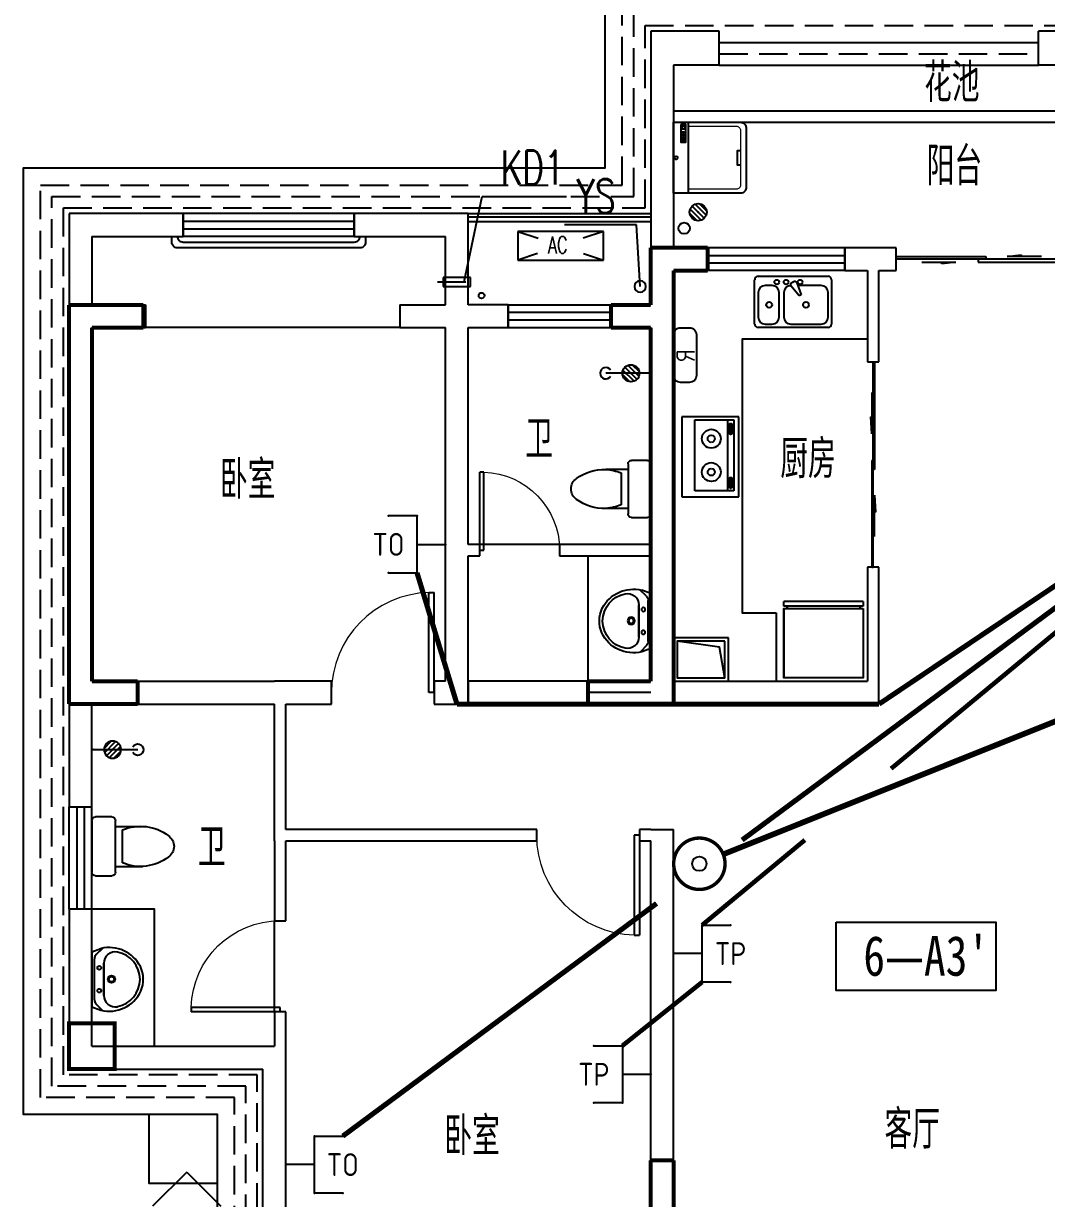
# Model space of a CAD drawing. Extents: x -993182 to -819982, y 169304 to 600104.
# Drawn here: x -863348 to -854380, y 336799 to 347101 of the extents above; entities that cross this region are included whole.
import ezdxf
from ezdxf.enums import TextEntityAlignment as Align

# ---------------------------------------------------------------- set-up
doc = ezdxf.new("R2010")
doc.units = 0
doc.header["$LTSCALE"] = 1000
doc.header["$MEASUREMENT"] = 0
doc.linetypes.add('DASH', pattern=[0.35, 0.25, -0.1])
for name, color, linetype in [('DIM_ELEV', 3, 'Continuous'), ('DIM_LEAD', 3, 'Continuous'), ('EQUIP-安防', 3, 'Continuous'), ('EQUIP-通讯', 3, 'Continuous'), ('kan', 146, 'Continuous'), ('KTIAO', 124, 'Continuous'), ('PUB_TEXT', 7, 'Continuous'), ('VPIPE-污水', 2, 'Continuous'), ('WALL', 4, 'Continuous'), ('WINDOW', 2, 'Continuous'), ('WIRE-信号', 4, 'TG_S'), ('WIRE-网络', 6, 'TG_TD'), ('WIRE-通讯', 4, 'TG_TP'), ('冷凝水管', 6, 'Continuous'), ('家具', 187, 'Continuous'), ('屋面', 139, 'Continuous'), ('平面看线', 144, 'Continuous'), ('文字2', 7, 'Continuous'), ('栏杆', 169, 'Continuous'), ('空调、空调洞', 66, 'Continuous'), ('面层', 215, 'Continuous')]:
    doc.layers.add(name, color=color, linetype=linetype)
doc.layers.add('RENDERING', color=125, linetype='Continuous', lineweight=13)
doc.layers.add('洁、厨具', color=8, linetype='Continuous', lineweight=9)
doc.styles.add('-宋体', font='', dxfattribs={"width": 0.8})
doc.styles.add('_ROMANC', font='romanc__.ttf', dxfattribs={"width": 0.700005})
doc.styles.add('_SIMPLEX', font='SIMPLEX.shx', dxfattribs={"width": 0.75})
doc.styles.add('_TCH_DIM', font='SIMPLEX', dxfattribs={"bigfont": 'GBCBIG'})
doc.styles.add('_TEL_ATTDEF', font='GBENOR', dxfattribs={"width": 0.8, "height": 3, "bigfont": 'GBCBIG'})
doc.styles.add('_TEL_DIM', font='ICED', dxfattribs={"width": 0.8, "height": 3.5, "bigfont": 'BZHZ'})
doc.styles.add('DIM_FONT', font='simplex_.ttf', dxfattribs={"width": 0.7, "bigfont": 'GBCBIG'})
doc.styles.get("Standard").update_dxf_attribs({"font": 'gbenor.shx', "bigfont": 'gbcbig.shx'})
doc.styles.add('TG_LINETYPE', font='ICED', dxfattribs={"width": 0.8, "height": 2, "bigfont": 'BZHZ'})
doc.styles.get('-宋体').set_extended_font_data('SimSun')
doc.linetypes.add('TG_S', pattern='A,1,-0.3,["S",TG_LINETYPE,S=0.1,R=0,X=-0.23,Y=-0.1],0', length=1.3)
doc.linetypes.add('TG_TD', pattern='A,1,-0.45,["TD",TG_LINETYPE,S=0.1,R=0,X=-0.38,Y=-0.1],0', length=1.45)
doc.linetypes.add('TG_TD+TV', pattern='A,1,-0.9,["TD+TV",TG_LINETYPE,S=0.1,R=0,X=-0.82,Y=-0.1],0', length=1.9)
doc.linetypes.add('TG_TP', pattern='A,1,-0.45,["TP",TG_LINETYPE,S=0.1,R=0,X=-0.38,Y=-0.1],0', length=1.45)
doc.linetypes.add('TG_WS', pattern='A,1,-0.45,["WS",TG_LINETYPE,S=0.1,R=0,X=-0.38,Y=-0.1],0', length=1.45)

# ---------------------------------------------------------------- blocks, each defined once
blk = doc.blocks.new('ASDGFSDFGGDF')
at = {"layer": '家具'}
for p, q in [((695, -609), (695, 0)), ((695, -609), (695, 0)), ((28, -629), (28, -609)), ((695, -609), (666, -609)), ((666, -609), (666, -629)), ((0, -670), (0, -629)), ((0, -629), (28, -629)), ((0, -670), (695, -670)), ((666, -629), (695, -629)), ((695, -629), (695, -670))]:
    blk.add_line(p, q, dxfattribs=at)
for points in [[(0, -609), (0, 0), (695, 0), (695, -609)], [(666, -609), (28, -609), (28, -629), (666, -629)]]:
    blk.add_lwpolyline(points, close=True, dxfattribs=at)
blk = doc.blocks.new('sdfdsfgf')
at = {"layer": '家具'}
for points in [[(1414289, 21341), (1413809, 21341), (1413809, 20961), (1414289, 20961), (1414289, 21341)], [(1414259, 20991), (1414211, 21259), (1413839, 21311)]]:
    blk.add_lwpolyline(points, dxfattribs=at)
blk.add_lwpolyline([(1414259, 21311), (1413839, 21311), (1413839, 20991), (1414259, 20991)], close=True, dxfattribs=at)
blk = doc.blocks.new('A$C685A49D5')
at = {"layer": '家具'}
for p, q in [((0, 31), (0, 419)), ((31, 450), (644, 450)), ((675, 419), (675, 31)), ((153, 368), (92, 368)), ((390, 277), (320, 363)), ((340, 402), (325, 393)), ((369, 391), (408, 287)), ((583, 368), (377, 368)), ((31, 307), (31, 92)), ((215, 92), (215, 307)), ((256, 307), (256, 92)), ((408, 287), (390, 277)), ((644, 92), (644, 307)), ((644, 0), (31, 0)), ((92, 31), (153, 31)), ((317, 31), (583, 31))]:
    blk.add_line(p, q, dxfattribs=at)
for centre, radius in [((194, 399), 20.5), ((276, 399), 20.5), ((399, 399), 20.5), ((128, 199), 25.6), ((450, 199), 25.6)]:
    blk.add_circle(centre, radius, dxfattribs=at)
for centre, radius, start, end in [((31, 419), 30.7, 90, 180), ((644, 419), 30.7, 0, 90), ((92, 307), 61.4, 90, 180), ((153, 307), 61.4, 0, 90), ((317, 307), 61.4, 90, 180), ((335, 376), 20.5, 120, 219.4623), ((350, 384), 20.5, 20.5377, 120), ((583, 307), 61.4, 0, 90), ((31, 31), 30.7, 180, 270), ((92, 92), 61.4, 180, 270), ((153, 92), 61.4, 270, 0), ((317, 92), 61.4, 180, 270), ((583, 92), 61.4, 270, 0), ((644, 31), 30.7, 270, 0)]:
    blk.add_arc(centre, radius, start, end, dxfattribs=at)
at = {"layer": '家具', "style": 'DIM_FONT', "width": 0.8, "flags": 9}
for tag in ['YSIZE', 'XSIZE']:
    blk.add_attdef(tag, (338, 450), '', height=0.5, rotation=270, dxfattribs=at)
blk = doc.blocks.new('$plan$00001601')
at = {"layer": '家具'}
for p, q in [((-350, 16), (350, 16)), ((-350, -484), (-350, 16)), ((350, 16), (350, -484)), ((-323, -98), (-323, -440)), ((299, -98), (-323, -98)), ((299, -440), (299, -98)), ((-323, -384), (299, -384)), ((-291, -407), (-291, -418)), ((-199, -408), (-199, -418)), ((182, -407), (182, -418)), ((274, -408), (274, -418)), ((350, -484), (-350, -484)), ((-323, -440), (299, -440)), ((-216, -416), (-280, -416)), ((-280, -416), (-280, -433)), ((-280, -433), (-216, -433)), ((-216, -433), (-216, -416)), ((193, -416), (193, -433)), ((257, -416), (193, -416)), ((193, -433), (257, -433)), ((257, -433), (257, -416))]:
    blk.add_line(p, q, dxfattribs=at)
for points in [[(-199, -408, 0.259034), (-201, -404, 0.076276), (-213, -399, 0.036515), (-226, -397, 0.026615), (-245, -396, 0.026615), (-264, -397, 0.036515), (-277, -399, 0.076276), (-289, -404, 0.259034), (-291, -408, 0.078462), (-291, -409, 0.056762)], [(-199, -418, 0.259034), (-201, -415, 0.076276), (-213, -410, 0.036515), (-226, -407, 0.026615), (-245, -406, 0.026615), (-264, -407, 0.036515), (-277, -410, 0.076276), (-289, -415, 0.259034), (-291, -418, 0.259034), (-289, -422, 0.056762), (-280, -426, 0.036515)], [(274, -408, 0.259034), (272, -404, 0.076276), (260, -399, 0.036515), (247, -397, 0.026615), (228, -396, 0.026615), (209, -397, 0.036515), (196, -399, 0.076276), (184, -404, 0.259034), (182, -408, 0.078462), (182, -409, 0.056762)], [(274, -418, 0.259034), (272, -415, 0.076276), (260, -410, 0.036515), (247, -407, 0.026615), (228, -406, 0.026615), (209, -407, 0.036515), (196, -410, 0.076276), (184, -415, 0.259034), (182, -418, 0.259034), (184, -422, 0.056762), (193, -426, 0.036515)], [(-216, -427, 0.008736), (-213, -427, 0.076276), (-201, -422, 0.259034), (-199, -418, 0.259034)], [(257, -427, 0.008736), (260, -427, 0.076276), (272, -422, 0.259034), (274, -418, 0.259034)]]:
    blk.add_lwpolyline(points, format="xyb", dxfattribs=at)
for centre, radius, start, end in [((-158, -243), 82.5, 0.964, 0), ((134, -243), 82.5, 180, 179.036), ((-158, -243), 31.6, 0.6532, 0), ((134, -243), 31.6, 180, 179.3468)]:
    blk.add_arc(centre, radius, start, end, dxfattribs=at)
blk = doc.blocks.new('A$C3451006C')
blk.add_lwpolyline([(-50, 330), (-50, -30, 0.414214), (10, -90), (90, -90, 0.414214), (150, -30), (150, 330, 0.414214), (90, 390), (10, 390, 0.414214)], format="xyb", close=True)
at = {"style": '_SIMPLEX', "width": 0.8}
blk.add_text('R', height=150, rotation=270, dxfattribs=at).set_placement((-32, 144), align=Align.CENTER)
blk = doc.blocks.new('$plan$00001623')
at = {"layer": '家具', "linetype": 'Continuous'}
blk.add_line((-341, -145), (342, -145), dxfattribs=at)
at = {"layer": '家具'}
blk.add_lwpolyline([(295, -706), (-295, -706, -0.414214), (-345, -656), (-345, 0), (345, 0), (345, -656, -0.414214)], format="xyb", close=True, dxfattribs=at)
for points in [[(323, -72), (152, -72), (152, -120), (323, -120)], [(163, -86), (177, -86), (177, -99), (163, -99)], [(189, -86), (202, -86), (202, -99), (189, -99)], [(213, -86), (227, -86), (227, -99), (213, -99)], [(239, -86), (253, -86), (253, -99), (239, -99)], [(281, -110), (309, -110), (309, -80), (281, -80)]]:
    blk.add_lwpolyline(points, close=True, dxfattribs=at)
at = {"layer": '家具', "lineweight": 13}
blk.add_lwpolyline([(307, -145), (307, -611, -0.414214), (267, -651), (-267, -651, -0.414214), (-307, -611), (-307, -145)], format="xyb", dxfattribs=at)
at = {"layer": '家具'}
blk.add_lwpolyline([(-71, -651), (-71, -623), (0, -623), (71, -623), (71, -651)], dxfattribs=at)
blk.add_circle((0, -25), 16, dxfattribs=at)
blk = doc.blocks.new('90304092557924')
at = {"layer": 'KTIAO'}
for p, q in [((-375, 125), (-198, 66)), ((-375, 125), (-375, -125)), ((375, 125), (-375, 125)), ((375, 125), (198, 66)), ((375, -125), (375, 125)), ((-203, -68), (-375, -125)), ((200, -67), (375, -125)), ((-375, -125), (375, -125))]:
    blk.add_line(p, q, dxfattribs=at)
at = {"layer": 'KTIAO', "style": '_ROMANC', "width": 0.7}
blk.add_text('AC', height=148.6, dxfattribs=at).set_placement((-113, -66))
at = {"layer": 'KTIAO', "style": 'DIM_FONT', "oblique": 0, "width": 0.6, "flags": 9}
for tag in ['XSIZE', 'YSIZE']:
    blk.add_attdef(tag, (-375, -125), '', height=0.5, dxfattribs=at)
blk = doc.blocks.new('M_E6')
for p, q in [((-240, 0), (-270, -79)), ((240, 0), (-240, 0)), ((-237, 0), (239, 0)), ((240, 0), (270, -79)), ((-213, -36), (-271, -91)), ((-179, -23), (181, -23)), ((217, -37), (274, -95)), ((141, -105), (-141, -105)), ((-141, -105), (141, -105))]:
    blk.add_line(p, q)
for centre, radius in [((-99, -65), 16.3), ((101, -65), 16.3), ((2, -172), 31.6), ((2, -172), 23)]:
    blk.add_circle(centre, radius)
for centre, radius, start, end in [((28, -152), 307, 166.1751, 244.7296), ((-179, -73), 50, 90, 133.181), ((-28, -152), 307, 297.0639, 13.8249), ((181, -73), 50, 44.5607, 90), ((-141, -205), 100, 90, 190.5602), ((141, -205), 100, 349.4398, 90), ((0, -179), 243, 190.5602, 349.4398), ((0, -201), 250, 245.8071, 296.4628), ((28, -152), 307, 266.589, 266.5936)]:
    blk.add_arc(centre, radius, start, end)
at = {"width": 0.8, "flags": 9}
for tag in ['XSIZE', 'YSIZE']:
    blk.add_attdef(tag, (0, 0), '', height=0.5, dxfattribs=at)
blk = doc.blocks.new('1')
for p, q in [((-520, 231), (-380, 231)), ((-550, -239), (-550, 201)), ((-350, 201), (-350, 151)), ((-350, 151), (-350, -189)), ((-350, 151), (-154, 151)), ((-289, 121), (-289, -159)), ((-154, -189), (-350, -189)), ((-350, -189), (-350, -239)), ((-380, -269), (-520, -269))]:
    blk.add_line(p, q)
for centre, radius, start, end in [((-520, 201), 30, 90, 180), ((-380, 201), 30, 360, 90), ((-137, -247), 398, 92.544, 112.5495), ((-137, -247), 398, 53.3619, 92.544), ((40, -19), 110, 303.4509, 56.5491), ((-137, 208), 398, 247.4505, 267.456), ((-137, 208), 398, 267.456, 306.6381), ((-520, -239), 30, 180, 270), ((-380, -239), 30, 270, 360)]:
    blk.add_arc(centre, radius, start, end)
blk = doc.blocks.new('A$C6A1B0631')
at = {"layer": '家具'}
for p, q in [((0, 527), (0, 667)), ((30, 697), (470, 697)), ((500, 667), (500, 527)), ((470, 497), (30, 497)), ((80, 497), (80, 267)), ((390, 437), (110, 437)), ((420, 497), (420, 267))]:
    blk.add_line(p, q, dxfattribs=at)
for centre, radius, start, end in [((30, 667), 30, 90, 180), ((470, 667), 30, 0, 90), ((30, 527), 30, 180, 270), ((470, 527), 30, 270, 0), ((477, 284), 398, 157.4505, 216.6381), ((23, 284), 398, 323.3619, 22.5495), ((250, 108), 110, 213.4509, 326.5491)]:
    blk.add_arc(centre, radius, start, end, dxfattribs=at)
blk = doc.blocks.new('$lvtry$00000168')
at = {"color": 0}
blk.add_line((0, 0), (0, -395), dxfattribs=at)
blk.add_arc((0, -395), 50, 121.0332, 58.9668, dxfattribs=at)
for p in [(0, 0), (0, -223)]:
    blk.add_point(p, dxfattribs=at)
blk = doc.blocks.new('$lvtry$00000171')
for p, q in [((-74, 11), (-11, 74)), ((-70, -27), (27, 70)), ((-53, -53), (53, 53)), ((-27, -70), (70, 27)), ((11, -74), (74, -11))]:
    blk.add_line(p, q)
blk.add_circle((0, 0), 75)
blk.add_point((0, 0))
blk = doc.blocks.new('A$C6BE329BC')
at = {"layer": '家具'}
blk.add_blockref('$lvtry$00000168', (75, 445), dxfattribs=at)
at = {"layer": '家具', "rotation": 180}
blk.add_blockref('$lvtry$00000171', (75, 271), dxfattribs=at)
blk = doc.blocks.new('TRHH')
at = {"color": 6}
blk.add_circle((-233616, -461390), 50, dxfattribs=at)
blk = doc.blocks.new('q3')
at = {"color": 3, "const_width": 35}
for points in [[(-488136, -443788), (-488136, -443288)], [(-488136, -443288), (-487636, -443288)], [(-487636, -443288), (-487636, -443488)], [(-487936, -443988), (-487936, -443488)], [(-487936, -443488), (-487636, -443488)], [(-493236, -443788), (-492586, -443788)], [(-493236, -447288), (-493236, -443788)], [(-492586, -443788), (-492586, -443988)], [(-488486, -443788), (-488136, -443788)], [(-488486, -443988), (-488486, -443788)], [(-493036, -443988), (-492586, -443988)], [(-493036, -447088), (-493036, -443988)], [(-488486, -443988), (-488136, -443988)], [(-488136, -447088), (-488136, -443988)], [(-487936, -447288), (-487936, -443988)], [(-493036, -447088), (-492636, -447088)], [(-492636, -447088), (-492636, -447288)], [(-488686, -447088), (-488136, -447088)], [(-488686, -447288), (-488686, -447088)], [(-493236, -447288), (-492636, -447288)], [(-488686, -447288), (-487936, -447288)], [(-488136, -453788), (-488136, -451288)], [(-488136, -451288), (-487936, -451288)], [(-487936, -453588), (-487936, -451288)]]:
    blk.add_lwpolyline(points, dxfattribs=at)
blk.add_lwpolyline([(-493236, -450088), (-493236, -450488), (-492836, -450488), (-492836, -450088)], close=True, dxfattribs=at)
blk = doc.blocks.new('A$C06D6341B')
at = {"layer": '空调、空调洞', "linetype": 'DASH'}
for p, q in [((40, 0), (40, 340)), ((80, 290), (0, 290)), ((0, 290), (0, 50)), ((80, 50), (80, 290)), ((0, 50), (80, 50))]:
    blk.add_line(p, q, dxfattribs=at)
blk = doc.blocks.new('kt')
at = {"layer": 'DIM_LEAD'}
for p, q in [((-411880, -788204), (-411721, -787455)), ((-411880, -788204), (-411721, -787455)), ((-411880, -788204), (-411721, -787455)), ((-411880, -788204), (-411721, -787455)), ((-411880, -788204), (-411721, -787455)), ((-411721, -787455), (-410983, -787455))]:
    blk.add_line(p, q, dxfattribs=at)
at = {"layer": 'VPIPE-污水'}
blk.add_circle((-409951, -787733, -76424), 50, dxfattribs=at)
at = {"layer": '冷凝水管'}
blk.add_circle((-411727, -788323, -76424), 25, dxfattribs=at)
at = {"layer": '家具', "rotation": 90.00000000000388}
blk.add_blockref('$lvtry$00000171', (-409828, -787592, -76424), dxfattribs=at)
at = {"layer": '空调、空调洞', "rotation": 270}
blk.add_blockref('A$C06D6341B', (-412114, -788164, -76424), dxfattribs=at)
at = {"layer": 'DIM_LEAD', "color": 7, "style": '_TCH_DIM', "width": 0.705882}
blk.add_text('KD1', height=297.5, dxfattribs=at).set_placement((-411558, -787350))
blk = doc.blocks.new('trh')
at = {"layer": 'DIM_LEAD'}
for p, q in [((-219133, -460851), (-219765, -460851)), ((-219102, -461390), (-219133, -460851))]:
    blk.add_line(p, q, dxfattribs=at)
at = {"layer": 'DIM_LEAD', "color": 7, "style": '_TCH_DIM', "width": 0.705882}
blk.add_text('YS', height=297.5, dxfattribs=at).set_placement((-219660, -460746))
blk = doc.blocks.new('$DorLib2D$00000001')
for p, q in [((0.45, 0.975), (0.5, 0.975)), ((0.45, 0), (0.45, 0.975)), ((0.5, 0), (0.5, 0.975)), ((0.5, 0), (0.45, 0))]:
    blk.add_line(p, q)
at = {"lineweight": 13}
blk.add_arc((0.475, 0), 0.975, 91.4693, 180, dxfattribs=at)
blk = doc.blocks.new('$DorLib2D$00000131')
at = {"color": 0, "linetype": 'Continuous'}
for p, q in [((0.15, 0.125), (0.2319, 0.1973)), ((0.2319, 0.1973), (0.2319, 0.125)), ((-0.5, 0.125), (-0.5, 0)), ((0.0192, 0.125), (-0.5, 0.125)), ((0.0192, 0), (0.0192, 0.125)), ((0.35, 0.125), (0.15, 0.125)), ((-0.5, 0), (0.0192, 0)), ((-0.024, 0), (0.5, 0)), ((-0.024, -0.125), (-0.024, 0)), ((0.5, 0), (0.5, -0.125)), ((-0.35, -0.125), (-0.15, -0.125)), ((-0.2319, -0.1973), (-0.2319, -0.125)), ((-0.15, -0.125), (-0.2319, -0.1973)), ((0.5, -0.125), (-0.024, -0.125))]:
    blk.add_line(p, q, dxfattribs=at)
blk = doc.blocks.new('$WINLIB2D$00000001')
at = {"color": 0}
for points in [[(-0.5, 0.5), (-0.5, -0.5)], [(-0.5, 0.5), (0.5, 0.5)], [(0.5, -0.5), (0.5, 0.5)], [(0.5, 0.1667), (-0.5, 0.1667)], [(0.5, -0.1667), (-0.5, -0.1667)], [(-0.5, -0.5), (0.5, -0.5)]]:
    blk.add_lwpolyline(points, dxfattribs=at)
blk = doc.blocks.new('5#、7#楼参照')
at = {"layer": 'DIM_ELEV'}
for q in [(-223377.5, -407587.6), (-222777.5, -407587.6)]:
    blk.add_line((-223077.5, -407287.6), q, dxfattribs=at)
at = {"layer": 'kan'}
for p, q in [((-218408.8, -397384.6), (-215608.8, -397384.6)), ((-218408.8, -397584.6), (-215608.8, -397584.6))]:
    blk.add_line(p, q, dxfattribs=at)
at = {"layer": 'kan', "linetype": 'DASH'}
blk.add_line((-218408.8, -397484.6), (-215608.8, -397484.6), dxfattribs=at)
at = {"layer": 'kan', "color": 124}
for p, q in [((-218808.8, -397984.6), (-215208.8, -397984.6)), ((-218808.8, -398084.6), (-215208.8, -398084.6))]:
    blk.add_line(p, q, dxfattribs=at)
at = {"layer": 'kan'}
blk.add_lwpolyline([(-220608.8, -398884.6), (-219008.8, -398884.6)], dxfattribs=at)
at = {"layer": 'WALL'}
for p, q in [((-219008.8, -397284.6), (-219008.8, -399284.6)), ((-218408.8, -397284.6), (-219008.8, -397284.6)), ((-218408.8, -397584.6), (-218408.8, -397284.6)), ((-215008.8, -397284.6), (-215608.8, -397284.6)), ((-215608.8, -397584.6), (-215608.8, -397284.6)), ((-218808.8, -397584.6), (-218808.8, -399184.6)), ((-218408.8, -397584.6), (-218808.8, -397584.6)), ((-215208.8, -397584.6), (-215608.8, -397584.6)), ((-223108.8, -398884.6), (-224108.8, -398884.6)), ((-224108.8, -398884.6), (-224108.8, -399784.6)), ((-223108.8, -399084.6), (-223108.8, -398884.6)), ((-220608.8, -398884.6), (-221608.8, -398884.6)), ((-221608.8, -398884.6), (-221608.8, -399084.6)), ((-220608.8, -399684.6), (-220608.8, -398884.6)), ((-223908.8, -399084.6), (-223108.8, -399084.6)), ((-223908.8, -399084.6), (-223908.8, -399684.6)), ((-221608.8, -399084.6), (-220808.8, -399084.6)), ((-220808.8, -399684.6), (-220808.8, -399084.6)), ((-218508.8, -399184.6), (-218808.8, -399184.6)), ((-218508.8, -399384.6), (-218508.8, -399184.6)), ((-217108.8, -399184.6), (-217308.8, -399184.6)), ((-217308.8, -399184.6), (-217308.8, -399384.6)), ((-216858.8, -399184.6), (-217108.8, -399184.6)), ((-216858.8, -399384.6), (-216858.8, -399184.6)), ((-219008.8, -399284.6), (-219008.8, -399684.6)), ((-218808.8, -399384.6), (-218808.8, -399784.6)), ((-218808.8, -399384.6), (-218508.8, -399384.6)), ((-217308.8, -399384.6), (-217108.8, -399384.6)), ((-217108.8, -399384.6), (-217108.8, -400184.6)), ((-217008.8, -400184.6), (-217008.8, -399384.6)), ((-217008.8, -399384.6), (-216858.8, -399384.6)), ((-223908.8, -399684.6), (-223439.8, -399684.6)), ((-223439.8, -399684.6), (-223439.8, -399884.6)), ((-221209.8, -399684.6), (-220808.8, -399684.6)), ((-221209.8, -399684.6), (-221209.8, -399884.6)), ((-220258.8, -399684.6), (-220608.8, -399684.6)), ((-220258.8, -399884.6), (-220258.8, -399684.6)), ((-219008.8, -399684.6), (-219358.8, -399684.6)), ((-219358.8, -399684.6), (-219358.8, -399884.6)), ((-224108.8, -399784.6), (-224108.8, -403084.6)), ((-218808.8, -399784.6), (-218808.8, -401784.6)), ((-223908.8, -399884.6), (-223439.8, -399884.6)), ((-223908.8, -399884.6), (-223908.8, -402984.6)), ((-221209.8, -399884.6), (-220808.8, -399884.6)), ((-220808.8, -401784.6), (-220808.8, -399884.6)), ((-220608.8, -399884.6), (-220258.8, -399884.6)), ((-220608.8, -401784.6), (-220608.8, -399884.6)), ((-219358.8, -399884.6), (-219008.8, -399884.6)), ((-219008.8, -399884.6), (-219008.8, -401784.6)), ((-217108.8, -400184.6), (-217008.8, -400184.6)), ((-220808.8, -402984.6), (-220808.8, -401784.6)), ((-220508.8, -401784.6), (-220608.8, -401784.6)), ((-220508.8, -401884.6), (-220508.8, -401784.6)), ((-219008.8, -401784.6), (-219808.8, -401784.6)), ((-219808.8, -401784.6), (-219808.8, -401884.6)), ((-218808.8, -401784.6), (-218808.8, -402984.6)), ((-220608.8, -402984.6), (-220608.8, -401884.6)), ((-220608.8, -401884.6), (-220508.8, -401884.6)), ((-219808.8, -401884.6), (-219008.8, -401884.6)), ((-219008.8, -401884.6), (-219008.8, -402984.6)), ((-217008.8, -401984.6), (-217108.8, -401984.6)), ((-217108.8, -401984.6), (-217108.8, -402984.6)), ((-217008.8, -403184.6), (-217008.8, -401984.6)), ((-223908.8, -402984.6), (-222308.8, -402984.6)), ((-221808.8, -402984.6), (-222308.8, -402984.6)), ((-221808.8, -403184.6), (-221808.8, -402984.6)), ((-220808.8, -402984.6), (-220908.8, -402984.6)), ((-220908.8, -402984.6), (-220908.8, -403184.6)), ((-220608.8, -403184.6), (-220608.8, -402984.6)), ((-219008.8, -402984.6), (-219558.8, -402984.6)), ((-219558.8, -402984.6), (-219558.8, -403184.6)), ((-218808.8, -402984.6), (-217108.8, -402984.6)), ((-224108.8, -403084.6), (-224108.8, -404084.6)), ((-223908.8, -404084.6), (-223908.8, -403184.6)), ((-223908.8, -403184.6), (-222308.8, -403184.6)), ((-222308.8, -404384.6), (-222308.8, -403184.6)), ((-222208.8, -404284.6), (-222208.8, -403184.6)), ((-222208.8, -403184.6), (-221808.8, -403184.6)), ((-220908.8, -403184.6), (-220708.8, -403184.6)), ((-220708.8, -403184.6), (-220608.8, -403184.6)), ((-219558.8, -403184.6), (-218908.8, -403184.6)), ((-218908.8, -403184.6), (-217008.8, -403184.6)), ((-224108.8, -404084.6), (-223908.8, -404084.6)), ((-220008.8, -404284.6), (-222208.8, -404284.6)), ((-220008.8, -404384.6), (-220008.8, -404284.6)), ((-219008.8, -404284.6), (-219108.8, -404284.6)), ((-219108.8, -404284.6), (-219108.8, -404384.6)), ((-219008.8, -404284.6), (-219008.8, -404284.6)), ((-219008.8, -404284.6), (-218808.8, -404284.6)), ((-218808.8, -404384.6), (-218808.8, -404284.6)), ((-222308.8, -404384.6), (-222308.8, -405084.6)), ((-222208.8, -404384.6), (-220008.8, -404384.6)), ((-222208.8, -405084.6), (-222208.8, -404384.6)), ((-219108.8, -404384.6), (-219008.8, -404384.6)), ((-219008.8, -409484.6), (-219008.8, -404384.6)), ((-218808.8, -409484.6), (-218808.8, -404384.6)), ((-223908.8, -404984.6), (-224108.8, -404984.6)), ((-224108.8, -404984.6), (-224108.8, -406384.6)), ((-223908.8, -406184.6), (-223908.8, -404984.6)), ((-222308.8, -405084.6), (-222208.8, -405084.6)), ((-222208.8, -405884.6), (-222308.8, -405884.6)), ((-222308.8, -405884.6), (-222308.8, -406184.6)), ((-222208.8, -406284.6), (-222208.8, -405884.6)), ((-223908.8, -406184.6), (-222308.8, -406184.6)), ((-222208.8, -409484.6), (-222208.8, -406284.6)), ((-224108.8, -406384.6), (-222408.8, -406384.6)), ((-222408.8, -409584.6), (-222408.8, -406384.6))]:
    blk.add_line(p, q, dxfattribs=at)
at = {"layer": 'WINDOW'}
for p, q in [((-221209.8, -399884.6), (-223439.8, -399884.6)), ((-219808.8, -401784.6), (-220508.8, -401784.6)), ((-219558.8, -402984.6), (-220608.8, -402984.6)), ((-222308.8, -405884.6, 0), (-222308.8, -405084.6, 0))]:
    blk.add_line(p, q, dxfattribs=at)
at = {"layer": 'WINDOW', "linetype": 'DASH'}
for p, q in [((-220608.8, -402984.6), (-220608.8, -403184.6)), ((-219558.8, -403184.6), (-219558.8, -402984.6))]:
    blk.add_line(p, q, dxfattribs=at)
at = {"layer": '家具'}
blk.add_line((-217908.8, -402384.6, 0), (-217908.8, -402984.6, 0), dxfattribs=at)
at = {"layer": '家具', "elevation": 0}
for points in [[(-217108.8, -399984.6), (-217108.8, -399984.6), (-218208.8, -399984.6), (-218208.8, -399984.6), (-218208.8, -402384.6), (-218208.8, -402384.6), (-218208.8, -402384.6), (-217908.8, -402384.6)], [(-219008.8, -403084.6), (-219558.8, -403084.6), (-219558.8, -402184.6), (-219558.8, -401884.6), (-219008.8, -401884.6)]]:
    blk.add_lwpolyline(points, dxfattribs=at)
at = {"layer": '家具'}
blk.add_lwpolyline([(-223908.8, -406184.6), (-223358.8, -406184.6), (-223358.8, -405284.6), (-223358.8, -404984.6), (-223908.8, -404984.6)], dxfattribs=at)
at = {"layer": '屋面', "color": 190}
blk.add_lwpolyline([(-207008.8, -395184.6), (-207008.8, -396884.6), (-203208.8, -396884.6), (-203208.8, -398484.6), (-198108.8, -398484.6), (-198108.8, -406784.6), (-199808.8, -406784.6), (-199808.8, -410784.6), (-202558.8, -410784.6), (-202558.8, -412184.6), (-209408.8, -412184.6), (-209408.8, -410084.6), (-213208.8, -410084.6), (-213208.8, -412184.6), (-220058.8, -412184.6), (-220058.8, -410784.6), (-222808.8, -410784.6), (-222808.8, -406784.6), (-224508.8, -406784.6), (-224508.8, -398484.6), (-219408.8, -398484.6), (-219408.8, -396884.6), (-215608.8, -396884.6), (-215608.8, -395184.6)], close=True, dxfattribs=at)
at = {"layer": '屋面', "color": 190, "linetype": 'DASH'}
for points in [[(-207158.8, -395334.6), (-207158.8, -397034.6), (-203358.8, -397034.6), (-203358.8, -398634.6), (-198258.8, -398634.6), (-198258.8, -406634.6), (-199958.8, -406634.6), (-199958.8, -410634.6), (-202708.8, -410634.6), (-202708.8, -412034.6), (-209258.8, -412034.6), (-209258.8, -409934.6), (-213358.8, -409934.6), (-213358.8, -412034.6), (-219908.8, -412034.6), (-219908.8, -410634.6), (-222658.8, -410634.6), (-222658.8, -406634.6), (-224358.8, -406634.6), (-224358.8, -398634.6), (-219258.8, -398634.6), (-219258.8, -397034.6), (-215458.8, -397034.6), (-215458.8, -395334.6)], [(-207258.8, -395434.6), (-207258.8, -397134.6), (-203458.8, -397134.6), (-203458.8, -398734.6), (-198358.8, -398734.6), (-198358.8, -406534.6), (-200058.8, -406534.6), (-200058.8, -410534.6), (-202808.8, -410534.6), (-202808.8, -411934.6), (-209158.8, -411934.6), (-209158.8, -409834.6), (-213458.8, -409834.6), (-213458.8, -411934.6), (-219808.8, -411934.6), (-219808.8, -410534.6), (-222558.8, -410534.6), (-222558.8, -406534.6), (-224258.8, -406534.6), (-224258.8, -398734.6), (-219158.8, -398734.6), (-219158.8, -397134.6), (-215358.8, -397134.6), (-215358.8, -395434.6)], [(-207358.8, -395534.6), (-207358.8, -397234.6), (-203558.8, -397234.6), (-203558.8, -398834.6), (-198458.8, -398834.6), (-198458.8, -406434.6), (-200158.8, -406434.6), (-200158.8, -410434.6), (-202908.8, -410434.6), (-202908.8, -411834.6), (-209058.8, -411834.6), (-209058.8, -409734.6), (-213558.8, -409734.6), (-213558.8, -411834.6), (-219708.8, -411834.6), (-219708.8, -410434.6), (-222458.8, -410434.6), (-222458.8, -406434.6), (-224158.8, -406434.6), (-224158.8, -398834.6), (-219058.8, -398834.6), (-219058.8, -397234.6), (-215258.8, -397234.6), (-215258.8, -395534.6)]]:
    blk.add_lwpolyline(points, close=True, dxfattribs=at)
at = {"layer": '平面看线'}
blk.add_lwpolyline([(-223408.8, -406784.6), (-223408.8, -407384.6), (-222808.8, -407384.6)], dxfattribs=at)
at = {"layer": '栏杆'}
for points in [[(-220608.8, -398914.6), (-219008.8, -398914.6)], [(-220608.8, -398954.6), (-219008.8, -398954.6)]]:
    blk.add_lwpolyline(points, dxfattribs=at)
for points in [[(-221508.8, -399084.6), (-221508.8, -399134.6, -0.4142136), (-221558.8, -399184.6), (-223158.8, -399184.6, -0.4142136), (-223208.8, -399134.6), (-223208.8, -399084.6)], [(-223158.8, -399084.6), (-223158.8, -399084.6, 0.4142136), (-223108.8, -399134.6), (-221608.8, -399134.6, 0.4142136), (-221558.8, -399084.6), (-221558.8, -399084.6)]]:
    blk.add_lwpolyline(points, format="xyb", dxfattribs=at)
at = {"color": 6, "xscale": -1}
blk.add_blockref('TRHH', (-452717.6, 61866.3), dxfattribs=at)
at = {"rotation": 269.9999999999783}
blk.add_blockref('A$C6BE329BC', (-219453.8, -400209.6), dxfattribs=at)
at = {"xscale": -1, "rotation": 89.99999999997826}
blk.add_blockref('A$C6BE329BC', (-223456.5, -403509.6), dxfattribs=at)
at = {"layer": 'RENDERING'}
blk.add_blockref('90304092557924', (-219798.3, -399167.5), dxfattribs=at)
at = {"layer": 'WINDOW'}
for name, p, xscale, yscale, zscale, rotation in [('$WINLIB2D$00000001', (-222358.8, -398984.6), 1500, 200, 1500, 180), ('$WINLIB2D$00000001', (-217908.8, -399284.6), 1200, 200, 1200, 180), ('$DorLib2D$00000131', (-216108.8, -399284.6), 1500, 200, 1500, 179.9999999902066), ('$DorLib2D$00000131', (-217058.8, -401084.6), 1800, 100, 1800, 90), ('$DorLib2D$00000001', (-220158.8, -401834.6), 700, -700, 700, 180), ('$WINLIB2D$00000001', (-224008.8, -404534.6), -900, 200, -900, 270), ('$DorLib2D$00000001', (-222258.8, -405484.6), -800, 800, -800, 90)]:
    blk.add_blockref(name, p, dxfattribs=dict(at, xscale=xscale, yscale=yscale, zscale=zscale, rotation=rotation))
at = {"layer": 'WINDOW', "xscale": 900, "zscale": 900}
for name, p, yscale in [('$WINLIB2D$00000001', (-219808.8, -399784.6), 200), ('$DorLib2D$00000001', (-221358.8, -403084.6), 900), ('$DorLib2D$00000001', (-219558.8, -404334.6), -900)]:
    blk.add_blockref(name, p, dxfattribs=dict(at, yscale=yscale))
at = {"layer": '家具'}
for name, p in [('A$C685A49D5', (-218098.3, -399883.9, 0)), ('sdfdsfgf', (-1632617.8, -423945.2))]:
    blk.add_blockref(name, p, dxfattribs=at)
at = {"layer": '家具', "xscale": -1}
for name, p in [('A$C3451006C', (-218658.8, -400275.2, 0)), ('1', (-219558.3, -401279.3))]:
    blk.add_blockref(name, p, dxfattribs=at)
for name, p, rotation in [('$plan$00001601', (-218721.5, -401016.7, 0), 90), ('M_E6', (-219008.8, -402457, 0), 270)]:
    blk.add_blockref(name, p, dxfattribs=dict(at, rotation=rotation))
at = {"layer": '家具'}
for name, p, rotation in [('ASDGFSDFGGDF', (-217146.5, -402956.2, 0), 180), ('M_E6', (-223908.8, -405598.7), 90.00000000000001)]:
    blk.add_blockref(name, p, dxfattribs=dict(at, rotation=rotation))
at = {"layer": '家具', "xscale": -1.03000020980835, "yscale": 1.03000020980835, "zscale": 1.03000020980835, "rotation": 90}
blk.add_blockref('A$C6A1B0631', (-223190.7, -404175.1), dxfattribs=at)
at = {"layer": '洁、厨具', "xscale": 0.9000000001396984, "yscale": 0.9000000001396984, "zscale": 0.9000000001396984, "rotation": 90.00000000000001}
blk.add_blockref('$plan$00001623', (-218808.8, -398395.1), dxfattribs=at)
at = {"layer": '面层'}
for name, p in [('kt', (191234.9, 388719.5)), ('trh', (0, 61866.3)), ('q3', (269127.2, 44103.1))]:
    blk.add_blockref(name, p, dxfattribs=at)
blk = doc.blocks.new('$equip$00001847')
for p, q in [((-0.5, 0.499), (-0.5, 0.999)), ((0.5, 0.999), (0.5, 0.499)), ((0.5, 0.499), (-0.5, 0.499)), ((0, 0.5), (0, 0))]:
    blk.add_line(p, q)
for p in [(-0.5, 0.999), (0.5, 0.999), (-0.5, 0.499), (0.5, 0.499), (0, 0)]:
    blk.add_point(p)
at = {"color": 7, "style": '_TEL_DIM'}
blk.add_attdef('$TEXT$', text='', height=0.4, dxfattribs=at).set_placement((0, 0.999), align=Align.MIDDLE_CENTER)
at = {"color": 7, "style": '_TEL_DIM', "flags": 1}
blk.add_attdef('A', text='', height=0.00002, dxfattribs=at).set_placement((0, 0), align=Align.MIDDLE_CENTER)
blk = doc.blocks.new('$equip$00002479')
at = {"const_width": 0.04}
blk.add_lwpolyline([(-0.3, 0, 1), (0.3, 0, 1), (-0.3, 0, 0.942883)], format="xyb", dxfattribs=at)
for radius in [0.3, 0.0841]:
    blk.add_circle((0, 0), radius)
for p in [(0, 0.3), (-0.3, 0), (0.3, 0), (0, -0.3)]:
    blk.add_point(p)
at = {"color": 7, "style": '_TEL_DIM', "flags": 1}
blk.add_attdef('A', text='', height=0.00002, dxfattribs=at).set_placement((0, 0), align=Align.MIDDLE_CENTER)

msp = doc.modelspace()

# ---------------------------------------------------------------- linework, layer by layer
at = {"layer": 'WIRE-信号', "linetype": 'TG_WS', "const_width": 50}
msp.add_lwpolyline([(-857213, 339817), (-853013, 341499)], dxfattribs=at)
at = {"layer": 'WIRE-网络', "linetype": 'TG_TD', "const_width": 45}
for points in [[(-855848, 341134), (-853769, 342530)], [(-859898, 342284), (-859548, 341134)], [(-859548, 341134), (-855848, 341134)]]:
    msp.add_lwpolyline(points, dxfattribs=at)
at = {"layer": 'WIRE-网络', "linetype": 'TG_TD+TV', "const_width": 45}
for points in [[(-857048, 339942), (-853679, 342440)], [(-860549, 337346), (-857798, 339386)]]:
    msp.add_lwpolyline(points, dxfattribs=at)
at = {"layer": 'WIRE-通讯', "color": 4, "linetype": 'TG_TP', "const_width": 40}
for points in [[(-855742, 340568), (-853589, 342350)], [(-857399, 339196), (-856498, 339942)], [(-858098, 338138), (-857399, 338696)]]:
    msp.add_lwpolyline(points, dxfattribs=at)
at = {"layer": '文字2', "color": 5}
msp.add_lwpolyline([(-856225, 339222), (-854825, 339222), (-854825, 338622), (-856225, 338622)], close=True, dxfattribs=at)

# ---------------------------------------------------------------- block references
at = {"layer": 'EQUIP-安防', "xscale": 750.7507507507505, "yscale": 750.7507507507505, "zscale": 750.7507507507505, "rotation": 359.9999999981157}
msp.add_blockref('$equip$00002479', (-857423, 339734), dxfattribs=at)
at = {"layer": 'EQUIP-通讯'}
ref = msp.add_blockref('$equip$00001847', (-859648, 342534), dxfattribs=dict(at, xscale=-500, yscale=500, zscale=500, rotation=89.99999999810824))
ref.add_attrib('$TEXT$', 'TO', dxfattribs={"layer": '0', "color": 7, "height": 200, "rotation": 360, "style": '_TEL_ATTDEF'}).set_placement((-860148, 342534), align=Align.MIDDLE_CENTER)
ref = msp.add_blockref('$equip$00001847', (-857648, 338946), dxfattribs=dict(at, xscale=500, yscale=500, zscale=500, rotation=269.9999999981084))
ref.add_attrib('$TEXT$', 'TP', dxfattribs={"layer": '0', "color": 7, "height": 200, "rotation": 360, "style": '_TEL_ATTDEF'}).set_placement((-857149, 338946), align=Align.MIDDLE_CENTER)
ref = msp.add_blockref('$equip$00001847', (-857848, 337888), dxfattribs=dict(at, xscale=500, yscale=500, zscale=500, rotation=89.99999999810828))
ref.add_attrib('$TEXT$', 'TP', dxfattribs={"layer": '0', "color": 7, "height": 200, "rotation": 360, "style": '_TEL_ATTDEF'}).set_placement((-858348, 337888), align=Align.MIDDLE_CENTER)
ref = msp.add_blockref('$equip$00001847', (-861048, 337096), dxfattribs=dict(at, xscale=500, yscale=500, zscale=500, rotation=269.9999999981082))
ref.add_attrib('$TEXT$', 'TO', dxfattribs={"layer": '0', "color": 7, "height": 200, "rotation": 360, "style": '_TEL_ATTDEF'}).set_placement((-860549, 337096), align=Align.MIDDLE_CENTER)
at = {"layer": '面层'}
msp.add_blockref('5#、7#楼参照', (-638840, 744319), dxfattribs=at)

# ---------------------------------------------------------------- texts
at = {"layer": 'PUB_TEXT'}
for s, height, p in [('花池', 337.6, (-855453, 346413, 0)), ('花池', 337.6, (-855453, 346413, 0)), ('花池', 337.6, (-855453, 346413)), ('阳台', 337.6, (-855430, 345681, 0)), ('阳台', 337.6, (-855430, 345681, 0)), ('阳台', 337.6, (-855430, 345681)), ('卫', 338, (-858949, 343287, 0)), ('厨房', 337.6, (-856713, 343114, 0)), ('卧室', 337.6, (-861626, 342931, 0)), ('卫', 338, (-861818, 339708)), ('客厅', 337.6, (-855800, 337236, 0)), ('卧室', 337.6, (-859659, 337177, 0))]:
    msp.add_text(s, height=height, dxfattribs=at).set_placement(p)
at = {"layer": '文字2', "color": 63, "style": '-宋体', "width": 0.8}
msp.add_text("6—A3'", height=350, dxfattribs=at).set_placement((-855434, 338927), align=Align.MIDDLE_CENTER)

doc.saveas('drawing.dxf')
